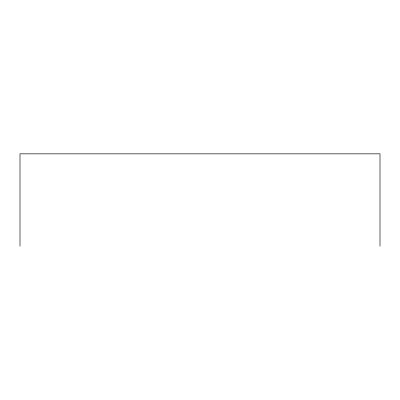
<?xml version="1.0" encoding="UTF-8"?>
<svg xmlns="http://www.w3.org/2000/svg" width="400" height="400" viewBox="0 0 400 400"><rect width="100%" height="100%" fill="white"/><g stroke="black" fill="none" stroke-linecap="round" stroke-linejoin="round"><path stroke-width="0.6" d="M380 246.16L380 153.84L20 153.84L20 246.16"/></g></svg>
